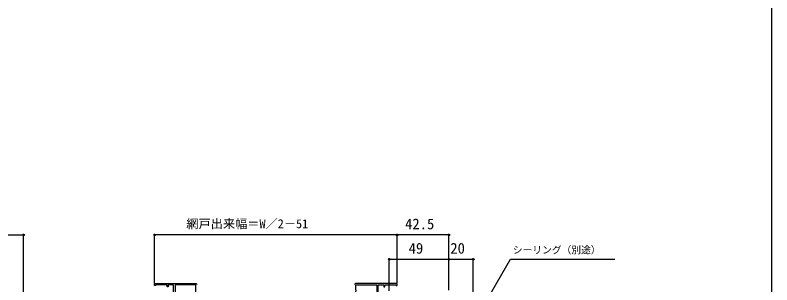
# Model space of a CAD drawing. Units: millimetres, scale not verified. Extents: x -525 to 525, y -783 to 779.
# Drawn here: x -96 to 525, y -343 to -122 of the extents above; entities that cross this region are included whole.
import ezdxf
from ezdxf.enums import TextEntityAlignment as Align

# ---------------------------------------------------------------- set-up
doc = ezdxf.new("R2010")
doc.units = ezdxf.units.MM
doc.header["$LTSCALE"] = 4
for name, color, linetype in [('0-2_YKK_11', 7, 'Continuous'), ('0-7_YKK_D', 6, 'Continuous'), ('0-8_YKK_ZWAK', 7, 'Continuous')]:
    doc.layers.add(name, color=color, linetype=linetype)
doc.styles.add('ＭＳ ゴシック', font='')
doc.styles.get('ＭＳ ゴシック').set_extended_font_data('MS Gothic')

msp = doc.modelspace()

# ---------------------------------------------------------------- linework, layer by layer
at = {"layer": '0-2_YKK_11'}
for p, q in [((18.5, -342.05), (52.5, -342.05)), ((217.5, -342.05), (183.5, -342.05))]:
    msp.add_line(p, q, dxfattribs=at)
for points in [[(19.404, -355.079), (19.598, -355.15), (23.7, -355.15), (23.7, -353.15), (29.5, -353.15), (29.5, -355.15), (33.997, -355.15), (33.997, -342.95), (29.5, -342.95), (29.5, -344.55), (28.7, -344.55), (28.7, -342.95), (19.8, -342.95), (19.5, -343.25), (19.2, -343.55), (18.5, -343.55), (18.5, -342.05)], [(216.596, -355.079), (216.402, -355.15), (212.3, -355.15), (212.3, -353.15), (206.5, -353.15), (206.5, -355.15), (202.003, -355.15), (202.003, -342.95), (206.5, -342.95), (206.5, -344.55), (207.3, -344.55), (207.3, -342.95), (216.2, -342.95), (216.5, -343.25), (216.8, -343.55), (217.5, -343.55), (217.5, -342.05)]]:
    msp.add_lwpolyline(points, dxfattribs=at)
for points in [[(35.197, -355.15), (52.4, -355.15), (52.4, -348.15), (52.2, -347.95), (52.2, -347.35), (52.4, -347.15), (52.4, -342.95), (35.197, -342.95)], [(200.803, -355.15), (183.6, -355.15), (183.6, -348.15), (183.8, -347.95), (183.8, -347.35), (183.6, -347.15), (183.6, -342.95), (200.803, -342.95)]]:
    msp.add_lwpolyline(points, close=True, dxfattribs=at)
for centre, start, end in [((52.5, -343.05), 0.00001, 89.99999), ((183.5, -343.05), 90.00001, 179.99999)]:
    msp.add_arc(centre, 1, start, end, dxfattribs=at)
at = {"layer": '0-7_YKK_D'}
for p, q in [((-209, -302.05), (-89, -302.05)), ((-89, -359.5), (-89, -301.05)), ((18.5, -341.35), (18.5, -301.05)), ((217.5, -302.05), (18.5, -302.05)), ((217.5, -341.35), (217.5, -301.05)), ((217.5, -341.35), (217.5, -301.05)), ((260, -302.05), (217.5, -302.05)), ((260, -347.3), (260, -301.05)), ((211, -348), (211, -321.05)), ((211, -322.05), (260, -322.05)), ((260, -347.3), (260, -321.05)), ((260, -347.3), (260, -321.05)), ((260, -322.05), (280, -322.05)), ((280, -424.8), (280, -321.05))]:
    msp.add_line(p, q, dxfattribs=at)
msp.add_lwpolyline([(265.14, -400.557), (266.415, -398.348), (310.466, -322.05), (396.142, -322.05)], dxfattribs=at)
for centre in [(-89, -302.05), (18.5, -302.05), (217.5, -302.05), (217.5, -302.05), (260, -302.05), (211, -322.05), (260, -322.05), (260, -322.05), (280, -322.05)]:
    msp.add_circle(centre, 0.637, dxfattribs=at)
at = {"layer": '0-8_YKK_ZWAK'}
msp.add_lwpolyline([(-525, -782.8), (525, -782.8), (525, 747.2)], dxfattribs=at)

# ---------------------------------------------------------------- texts
at = {"layer": '0-7_YKK_D', "style": 'ＭＳ ゴシック'}
for s, height, p in [('網戸出来幅＝W／2－51', 7.331, (44.534, -298.743)), ('42.5', 8.798, (224.023, -300.05)), ('49', 8.798, (226.943, -320.05)), ('20', 8.798, (261.136, -320.05)), ('シーリング（別途）', 5.865, (312.414, -319.099))]:
    msp.add_text(s, height=height, dxfattribs=at).set_placement(p, align=Align.BOTTOM_LEFT)

doc.saveas('drawing.dxf')
